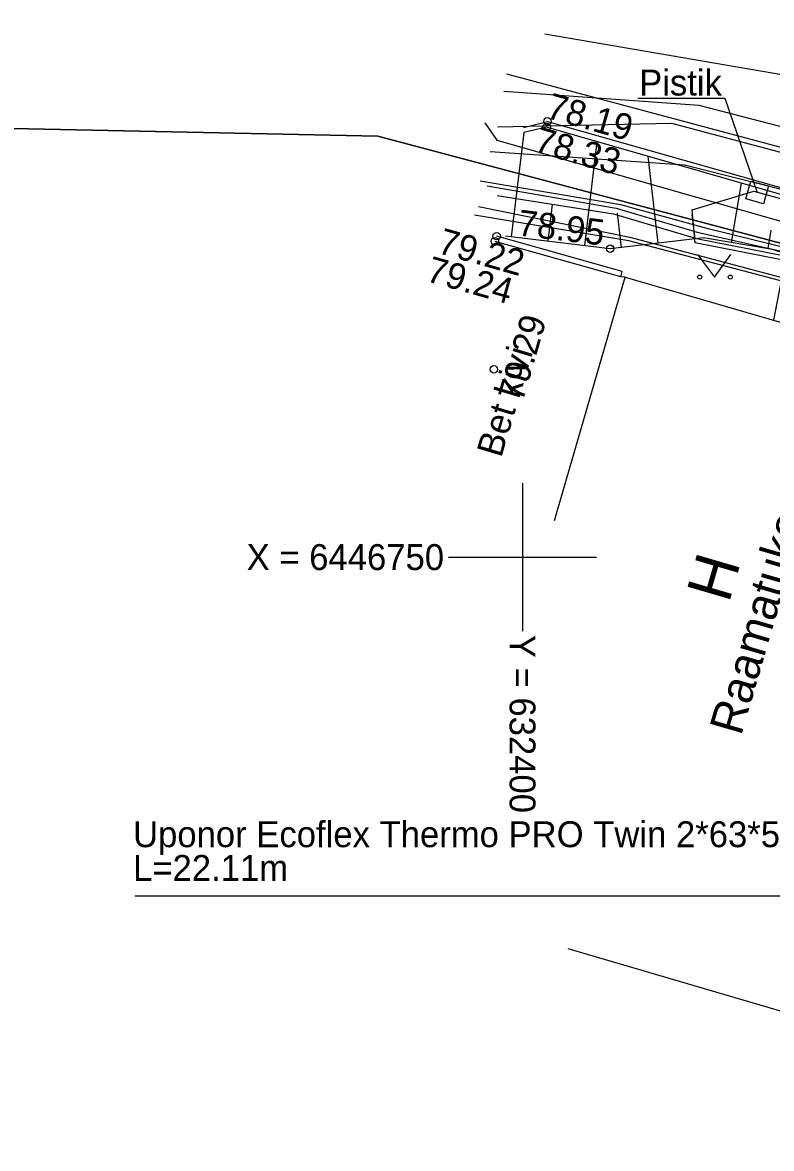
# Model space of a CAD drawing. Extents: x 632344 to 632547, y 6446626 to 6446795.
# Drawn here: x 632386.49 to 632406.73, y 6446734.02 to 6446764.45 of the extents above; entities that cross this region are included whole.
import ezdxf

# ---------------------------------------------------------------- set-up
doc = ezdxf.new("R2010")
doc.units = 0
for name, color, linetype in [('ABIJOONIS', 7, 'Continuous'), ('ELRAJATISMP', 7, 'Continuous'), ('HALJASTUS', 7, 'Continuous'), ('HOONE', 7, 'Continuous'), ('KORGUS-EH2000', 7, 'Continuous'), ('KTRASS', 7, 'Continuous'), ('MPKAABEL', 7, 'Continuous'), ('PIIR', 7, 'Continuous'), ('RELJEEF', 7, 'Continuous'), ('SITRASS', 7, 'Continuous'), ('TEE', 7, 'Continuous'), ('VORK', 7, 'Continuous'), ('VTRASS', 7, 'Continuous')]:
    doc.layers.add(name, color=color, linetype=linetype)

msp = doc.modelspace()

# ---------------------------------------------------------------- linework, layer by layer
at = {"layer": 'ABIJOONIS'}
msp.add_lwpolyline([(632389.529, 6446740.846), (632410.709, 6446740.846), (632415.164, 6446746.774)], dxfattribs=at)
at = {"layer": 'ELRAJATISMP'}
msp.add_lwpolyline([(632403.114, 6446762.401), (632405.471, 6446762.401), (632406.34, 6446759.853)], dxfattribs=at)
msp.add_lwpolyline([(632406.165, 6446760.16), (632406.647, 6446760.028), (632406.515, 6446759.546), (632406.033, 6446759.678)], close=True, dxfattribs=at)
at = {"layer": 'HALJASTUS'}
for p, q in [((632404.724, 6446758.173), (632405.188, 6446757.566)), ((632405.188, 6446757.566), (632405.633, 6446758.173))]:
    msp.add_line(p, q, dxfattribs=at)
for centre in [(632404.787, 6446757.566), (632405.615, 6446757.566)]:
    msp.add_circle(centre, 0.055, dxfattribs=at)
at = {"layer": 'HOONE'}
for points in [[(632400.864, 6446750.992), (632402.774, 6446757.566), (632413.235, 6446754.526), (632408.193, 6446737.379)], [(632401.228, 6446739.422), (632414.52, 6446735.523), (632411.271, 6446724.371)]]:
    msp.add_lwpolyline(points, dxfattribs=at)
at = {"layer": 'KORGUS-EH2000'}
for centre in [(632400.652, 6446761.621), (632400.673, 6446761.775), (632399.255, 6446758.535), (632399.302, 6446758.674), (632402.369, 6446758.334), (632399.227, 6446755.073)]:
    msp.add_circle(centre, 0.1, dxfattribs=at)
at = {"layer": 'KTRASS'}
msp.add_lwpolyline([(632400.605, 6446764.144), (632411.05, 6446762.347)], dxfattribs=at)
at = {"layer": 'MPKAABEL'}
for points in [[(632414.511, 6446764.296), (632413.277, 6446758.949), (632412.656, 6446758.508), (632404.379, 6446760.594), (632399.128, 6446760.948)], [(632428.206, 6446760.699), (632426.121, 6446755.578), (632425.328, 6446755.25), (632416.891, 6446759.059), (632404.77, 6446762.199), (632399.496, 6446762.577)], [(632399.321, 6446761.629), (632404.023, 6446761.73), (632414.344, 6446758.98), (632442.432, 6446753.553)], [(632411.08, 6446755.908), (632411.011, 6446756.77), (632410.062, 6446757.733), (632407.607, 6446758.23), (632405.014, 6446758.871), (632402.658, 6446759.516), (632398.855, 6446760.155)], [(632399.045, 6446760.029), (632402.534, 6446759.428), (632404.722, 6446758.779), (632407.593, 6446758.13), (632410.035, 6446757.632), (632411.303, 6446756.861), (632411.587, 6446755.754)], [(632399.313, 6446759.767), (632402.455, 6446759.278), (632404.703, 6446758.609), (632407.548, 6446758.055), (632410.001, 6446757.535), (632411.109, 6446756.77), (632411.08, 6446755.908)], [(632406.79, 6446756.399), (632407.043, 6446757.708), (632407.396, 6446757.906), (632409.856, 6446757.384), (632410.691, 6446756.651), (632410.589, 6446756.057), (632410.866, 6446756.71), (632409.97, 6446757.444), (632404.667, 6446758.489), (632404.587, 6446759.383), (632406.248, 6446759.888), (632412.045, 6446758.298)], [(632398.808, 6446759.472), (632402.896, 6446758.648), (632410.379, 6446756.662), (632412.234, 6446756.421), (632412.094, 6446755.6)], [(632412.094, 6446755.6), (632412.059, 6446756.258), (632410.362, 6446756.575), (632402.876, 6446758.55), (632398.7, 6446759.243)]]:
    msp.add_lwpolyline(points, dxfattribs=at)
at = {"layer": 'PIIR'}
for points in [[(632418.69, 6446780.64), (632414.33, 6446756.53), (632396.09, 6446761.37), (632384.93, 6446761.61), (632382.66, 6446752.11), (632372.47, 6446753.18), (632371.91, 6446751.62), (632343.68, 6446759.11), (632347, 6446776.21), (632347.63, 6446778.24), (632379.03, 6446769.18), (632384.27, 6446787.02)], [(632371.91, 6446751.62), (632372.47, 6446753.18), (632382.66, 6446752.11), (632384.93, 6446761.61), (632396.09, 6446761.37), (632414.33, 6446756.53), (632452.41, 6446746.29), (632440.62, 6446703.98), (632438.33, 6446695.75), (632395.29, 6446703.03), (632389.2, 6446692.56), (632345.86, 6446700.08), (632343.68, 6446759.11)]]:
    msp.add_lwpolyline(points, close=True, dxfattribs=at)
at = {"layer": 'RELJEEF'}
for p, q in [((632400.034, 6446761.469), (632399.696, 6446758.655)), ((632401.681, 6446758.417), (632402.019, 6446761.228)), ((632403.668, 6446758.486), (632403.393, 6446760.833)), ((632405.649, 6446758.502), (632405.918, 6446760.107)), ((632400.689, 6446758.536), (632400.808, 6446759.527)), ((632402.674, 6446758.37), (632402.567, 6446759.291)), ((632404.661, 6446758.602), (632404.586, 6446759.246)), ((632406.635, 6446758.336), (632406.718, 6446758.834))]:
    msp.add_line(p, q, dxfattribs=at)
msp.add_lwpolyline([(632437.52, 6446747.65), (632437.294, 6446748.276), (632434.438, 6446749.805), (632430.109, 6446751.208), (632426.997, 6446752.27), (632422.108, 6446753.55), (632417.373, 6446755.16), (632414.386, 6446755.834), (632406.756, 6446758.316), (632404.894, 6446758.629), (632402.369, 6446758.334), (632399.541, 6446758.674)], dxfattribs=at)
at = {"layer": 'SITRASS'}
msp.add_lwpolyline([(632398.984, 6446761.737), (632399.31, 6446761.263), (632415.283, 6446756.71), (632429.143, 6446752.265), (632441.538, 6446746.879), (632441.843, 6446745.406), (632441.538, 6446742.225), (632439.968, 6446736.751), (632436.858, 6446727.715), (632437.404, 6446727.132), (632442.325, 6446726.155)], dxfattribs=at)
at = {"layer": 'TEE'}
for p, q in [((632402.654, 6446757.572), (632399.261, 6446758.53)), ((632402.774, 6446757.566), (632402.654, 6446757.572))]:
    msp.add_line(p, q, dxfattribs=at)
for points in [[(632400.024, 6446761.609), (632400.673, 6446761.775), (632407.444, 6446759.851), (632415.126, 6446757.598), (632415.06, 6446757.487), (632407.361, 6446759.692), (632400.652, 6446761.621), (632400.034, 6446761.469)], [(632402.654, 6446757.572), (632402.695, 6446757.716), (632399.302, 6446758.674)]]:
    msp.add_lwpolyline(points, dxfattribs=at)
at = {"layer": 'VORK'}
for p, q in [((632400, 6446752), (632400, 6446748)), ((632398, 6446750), (632402, 6446750))]:
    msp.add_line(p, q, dxfattribs=at)
at = {"layer": 'VTRASS'}
msp.add_lwpolyline([(632399.566, 6446763.055), (632411.048, 6446759.983), (632411.883, 6446759.759), (632436.428, 6446753.19), (632438.255, 6446752.702), (632442.09, 6446752.028)], dxfattribs=at)

# ---------------------------------------------------------------- texts
at = {"layer": 'ABIJOONIS'}
for s, p in [('Uponor Ecoflex Thermo PRO Twin 2*63*5,8/200', (632389.477, 6446742.162)), ('L=22.11m', (632389.477, 6446741.252))]:
    msp.add_text(s, height=0.7, dxfattribs=at).set_placement(p)
at = {"layer": 'ELRAJATISMP'}
msp.add_text('Pistik', height=0.7, dxfattribs=at).set_placement((632403.15, 6446762.473))
at = {"layer": 'HOONE'}
for s, height, p in [('Raamatukogu', 0.9, (632405.905, 6446745.15)), ('H', 1.2, (632405.575, 6446748.737))]:
    msp.add_text(s, height=height, rotation=73.7391, dxfattribs=at).set_placement(p)
at = {"layer": 'KORGUS-EH2000'}
for s, rotation, p in [(' 78.19', 344.1373, (632400.356, 6446761.95)), (' 78.33', 343.9588, (632400.025, 6446761.036)), (' 78.95', 353.1444, (632399.587, 6446758.727)), (' 79.22', 344.2332, (632397.422, 6446758.298)), (' 79.24', 344.2332, (632397.112, 6446757.537)), (' 79.29', 73.796, (632399.929, 6446753.92))]:
    msp.add_text(s, height=0.7, rotation=rotation, dxfattribs=at).set_placement(p)
at = {"layer": 'TEE'}
msp.add_text('Bet kivi', height=0.7, rotation=73.2688, dxfattribs=at).set_placement((632399.422, 6446752.664))
at = {"layer": 'VORK'}
msp.add_text('X = 6446750', height=0.7, dxfattribs=at).set_placement((632392.545, 6446749.65))
msp.add_text('Y = 632400 ', height=0.7, rotation=270, dxfattribs=at).set_placement((632399.65, 6446747.9))

doc.saveas('drawing.dxf')
